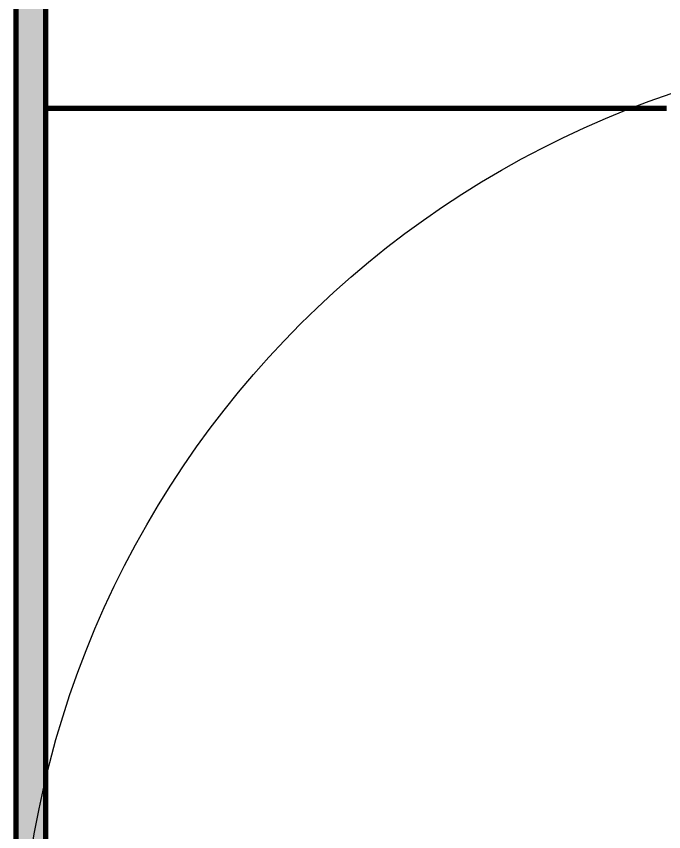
# Model space of a CAD drawing. Header units: millimetres. Extents: x 0 to 2208, y 0 to 420.
# Drawn here: x 591.75 to 608.23, y 55.24 to 76.01 of the extents above; entities that cross this region are included whole.
import ezdxf

# ---------------------------------------------------------------- set-up
doc = ezdxf.new("R2010")
doc.units = ezdxf.units.MM
for name, color, linetype, lineweight in [('01-VISIBLE', 7, 'CONTINUOUS', 70), ('04-COTA', 3, 'CONTINUOUS', 18), ('05-RAYADO', 8, 'CONTINUOUS', 18), ('08-FINA', 5, 'CONTINUOUS', 18)]:
    doc.layers.add(name, color=color, linetype=linetype, lineweight=lineweight)
doc.styles.add('ISO3098', font='isocpeur.ttf')
doc.dimstyles.new('FLAMA-IRAM', dxfattribs={"dimtxt": 3.5, "dimasz": 3.5, "dimexe": 2, "dimexo": 1.5, "dimgap": 1, "dimtad": 1, "dimdec": 1, "dimtxsty": 'ISO3098', "dimblk": 'IRAM_FLECHA', "dimblk1": 'IRAM_FLECHA', "dimblk2": 'IRAM_FLECHA', "dimcen": 2.5, "dimclrd": 256, "dimclre": 256, "dimclrt": 256, "dimazin": 3, "dimtfac": 1, "dimtmove": 0, "dimatfit": 3, "dimlwd": 18, "dimlwe": 18})

# ---------------------------------------------------------------- blocks, each defined once
blk = doc.blocks.new('IRAM_FLECHA')
blk.add_solid([(0, 0), (-1, 0.125), (-1, -0.125)])

msp = doc.modelspace()

# ---------------------------------------------------------------- hatches: boundary and pattern name
at = {"layer": '05-RAYADO'}
h = msp.add_hatch(color=7, dxfattribs=at)
h.dxf.hatch_style = 1
h.paths.add_polyline_path([(591.75, 373.945), (592.5, 373.945), (592.5, 50.655), (591.75, 50.655)])

# ---------------------------------------------------------------- linework, layer by layer
at = {"layer": '01-VISIBLE'}
for p, q in [((591.75, 50.655), (591.75, 373.945)), ((592.5, 50.655), (592.5, 373.945))]:
    msp.add_line(p, q, dxfattribs=at)
msp.add_lwpolyline([(608.304, 73.655), (608.153, 73.655), (608.003, 73.655), (607.852, 73.655), (607.702, 73.655), (607.551, 73.655), (607.401, 73.655), (607.25, 73.655), (607.099, 73.655), (606.949, 73.655), (606.798, 73.655), (606.648, 73.655), (606.497, 73.655), (606.347, 73.655), (606.196, 73.655), (606.046, 73.655), (605.895, 73.655), (605.745, 73.655), (605.594, 73.655), (605.444, 73.655), (605.293, 73.655), (605.143, 73.655), (604.992, 73.655), (604.842, 73.655), (604.691, 73.655), (604.541, 73.655), (604.39, 73.655), (604.24, 73.655), (604.089, 73.655), (603.939, 73.655), (603.788, 73.655), (603.638, 73.655), (603.487, 73.655), (603.337, 73.655), (603.186, 73.655), (603.036, 73.655), (602.885, 73.655), (602.735, 73.655), (602.584, 73.655), (602.434, 73.655), (602.283, 73.655), (602.133, 73.655), (601.982, 73.655), (601.832, 73.655), (601.681, 73.655), (601.531, 73.655), (601.38, 73.655), (601.23, 73.655), (601.079, 73.655), (600.929, 73.655), (600.778, 73.655), (600.628, 73.655), (600.477, 73.655), (600.327, 73.655), (600.176, 73.655), (600.026, 73.655), (599.875, 73.655), (599.724, 73.655), (599.574, 73.655), (599.423, 73.655), (599.273, 73.655), (599.122, 73.655), (598.972, 73.655), (598.821, 73.655), (598.671, 73.655), (598.52, 73.655), (598.37, 73.655), (598.219, 73.655), (598.069, 73.655), (597.918, 73.655), (597.768, 73.655), (597.617, 73.655), (597.467, 73.655), (597.316, 73.655), (597.166, 73.655), (597.015, 73.655), (596.865, 73.655), (596.714, 73.655), (596.564, 73.655), (596.413, 73.655), (596.263, 73.655), (596.112, 73.655), (595.962, 73.655), (595.811, 73.655), (595.661, 73.655), (595.51, 73.655), (595.36, 73.655), (595.209, 73.655), (595.059, 73.655), (594.908, 73.655), (594.758, 73.655), (594.607, 73.655), (594.457, 73.655), (594.306, 73.655), (594.156, 73.655), (594.005, 73.655), (593.855, 73.655), (593.704, 73.655), (593.554, 73.655), (593.403, 73.655), (593.253, 73.655), (593.102, 73.655), (592.952, 73.655), (592.801, 73.655), (592.651, 73.655), (592.5, 73.655)], dxfattribs=at)
at = {"layer": '08-FINA'}
msp.add_circle((616.25, 50.905), 24.417, dxfattribs=at)

# ---------------------------------------------------------------- dimensions: what is measured, and where the dimension line sits
at = {"layer": '04-COTA'}
msp.add_linear_dim(base=(647, 34.655), p1=(625, 34.655), p2=(598, 379.345), angle=90, dimstyle='FLAMA-IRAM', override={"dimlfac": 2}, dxfattribs=at).render()

doc.saveas('drawing.dxf')
